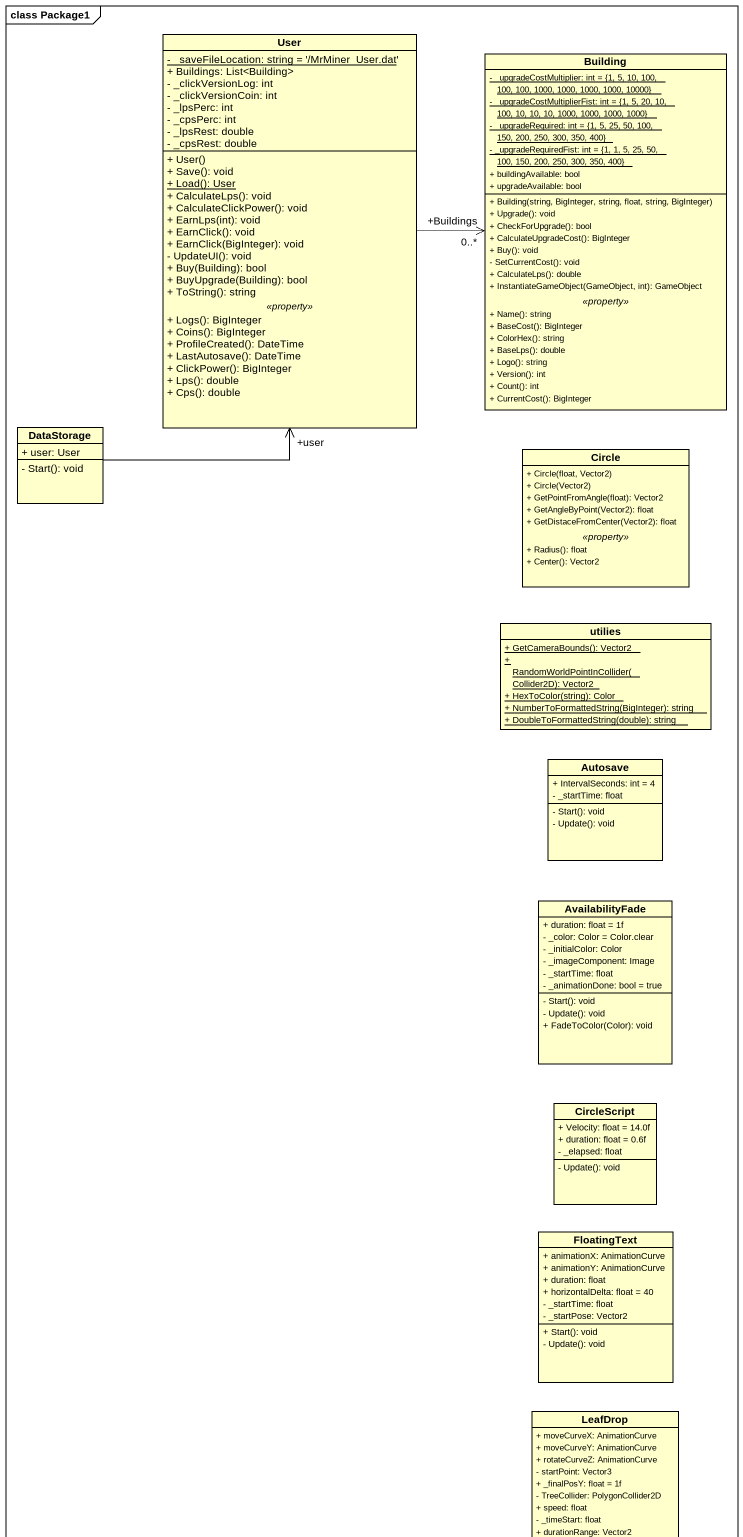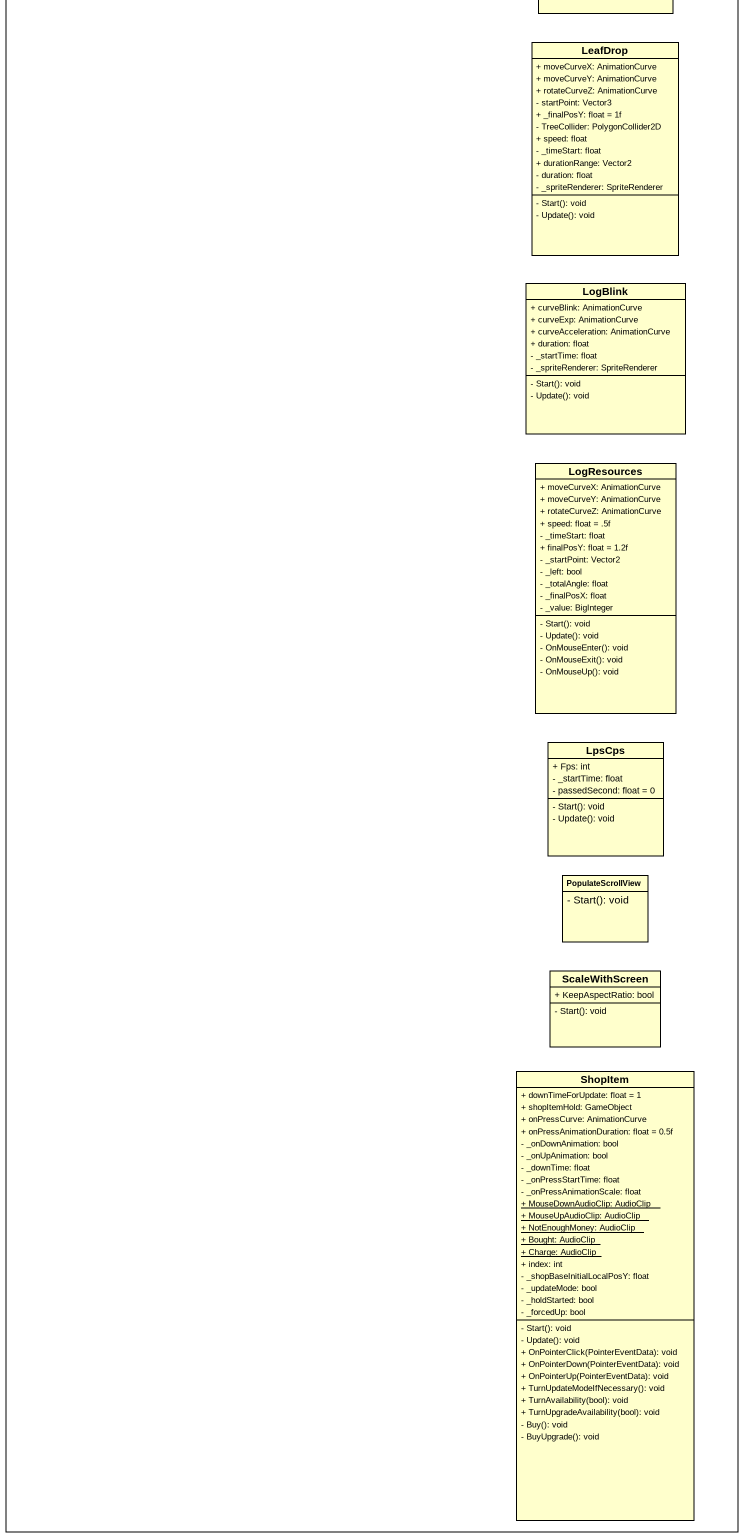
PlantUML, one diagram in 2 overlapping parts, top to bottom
@startuml
mainframe class Package1
hide circle
hide empty members
skinparam classAttributeIconSize 0
class User {
  {static} - _saveFileLocation: string = '/MrMiner_User.dat'
  + Buildings: List<Building>
  - _clickVersionLog: int
  - _clickVersionCoin: int
  - _lpsPerc: int
  - _cpsPerc: int
  - _lpsRest: double
  - _cpsRest: double
  --
  + User()
  + Save(): void
  {static} + Load(): User
  + CalculateLps(): void
  + CalculateClickPower(): void
  + EarnLps(int): void
  + EarnClick(): void
  + EarnClick(BigInteger): void
  - UpdateUI(): void
  + Buy(Building): bool
  + BuyUpgrade(Building): bool
  + ToString(): string
  .. <<property>> ..
  + Logs(): BigInteger
  + Coins(): BigInteger
  + ProfileCreated(): DateTime
  + LastAutosave(): DateTime
  + ClickPower(): BigInteger
  + Lps(): double
  + Cps(): double
}
class Building {
  {static} - _upgradeCostMultiplier: int = {1, 5, 10, 100, 100, 100, 1000, 1000, 1000, 1000, 10000}
  {static} - _upgradeCostMultiplierFist: int = {1, 5, 20, 10, 100, 10, 10, 10, 1000, 1000, 1000, 1000}
  {static} - _upgradeRequired: int = {1, 5, 25, 50, 100, 150, 200, 250, 300, 350, 400}
  {static} - _upgradeRequiredFist: int = {1, 1, 5, 25, 50, 100, 150, 200, 250, 300, 350, 400}
  + buildingAvailable: bool
  + upgradeAvailable: bool
  --
  + Building(string, BigInteger, string, float, string, BigInteger)
  + Upgrade(): void
  + CheckForUpgrade(): bool
  + CalculateUpgradeCost(): BigInteger
  + Buy(): void
  - SetCurrentCost(): void
  + CalculateLps(): double
  + InstantiateGameObject(GameObject, int): GameObject
  .. <<property>> ..
  + Name(): string
  + BaseCost(): BigInteger
  + ColorHex(): string
  + BaseLps(): double
  + Logo(): string
  + Version(): int
  + Count(): int
  + CurrentCost(): BigInteger
}
class DataStorage {
  + user: User
  - Start(): void
}
class "Circle" as Circle_ {
  + Circle(float, Vector2)
  + Circle(Vector2)
  + GetPointFromAngle(float): Vector2
  + GetAngleByPoint(Vector2): float
  + GetDistaceFromCenter(Vector2): float
  .. <<property>> ..
  + Radius(): float
  + Center(): Vector2
}
class utilies {
  {static} + GetCameraBounds(): Vector2
  {static} + RandomWorldPointInCollider(Collider2D): Vector2
  {static} + HexToColor(string): Color
  {static} + NumberToFormattedString(BigInteger): string
  {static} + DoubleToFormattedString(double): string
}
class Autosave {
  + IntervalSeconds: int = 4
  - _startTime: float
  - Start(): void
  - Update(): void
}
class AvailabilityFade {
  + duration: float = 1f
  - _color: Color = Color.clear
  - _initialColor: Color
  - _imageComponent: Image
  - _startTime: float
  - _animationDone: bool = true
  - Start(): void
  - Update(): void
  + FadeToColor(Color): void
}
class CircleScript {
  + Velocity: float = 14.0f
  + duration: float = 0.6f
  - _elapsed: float
  - Update(): void
}
class FloatingText {
  + animationX: AnimationCurve
  + animationY: AnimationCurve
  + duration: float
  + horizontalDelta: float = 40
  - _startTime: float
  - _startPose: Vector2
  + Start(): void
  - Update(): void
}
class LeafDrop {
  + moveCurveX: AnimationCurve
  + moveCurveY: AnimationCurve
  + rotateCurveZ: AnimationCurve
  - startPoint: Vector3
  + _finalPosY: float = 1f
  - TreeCollider: PolygonCollider2D
  + speed: float
  - _timeStart: float
  + durationRange: Vector2
  - duration: float
  - _spriteRenderer: SpriteRenderer
  - Start(): void
  - Update(): void
}
class LogBlink {
  + curveBlink: AnimationCurve
  + curveExp: AnimationCurve
  + curveAcceleration: AnimationCurve
  + duration: float
  - _startTime: float
  - _spriteRenderer: SpriteRenderer
  - Start(): void
  - Update(): void
}
class LogResources {
  + moveCurveX: AnimationCurve
  + moveCurveY: AnimationCurve
  + rotateCurveZ: AnimationCurve
  + speed: float = .5f
  - _timeStart: float
  + finalPosY: float = 1.2f
  - _startPoint: Vector2
  - _left: bool
  - _totalAngle: float
  - _finalPosX: float
  - _value: BigInteger
  - Start(): void
  - Update(): void
  - OnMouseEnter(): void
  - OnMouseExit(): void
  - OnMouseUp(): void
}
class LpsCps {
  + Fps: int
  - _startTime: float
  - passedSecond: float = 0
  - Start(): void
  - Update(): void
}
class PopulateScrollView {
  - Start(): void
}
class ScaleWithScreen {
  + KeepAspectRatio: bool
  - Start(): void
}
class ShopItem {
  + downTimeForUpdate: float = 1
  + shopItemHold: GameObject
  + onPressCurve: AnimationCurve
  + onPressAnimationDuration: float = 0.5f
  - _onDownAnimation: bool
  - _onUpAnimation: bool
  - _downTime: float
  - _onPressStartTime: float
  - _onPressAnimationScale: float
  {static} + MouseDownAudioClip: AudioClip
  {static} + MouseUpAudioClip: AudioClip
  {static} + NotEnoughMoney: AudioClip
  {static} + Bought: AudioClip
  {static} + Charge: AudioClip
  + index: int
  - _shopBaseInitialLocalPosY: float
  - _updateMode: bool
  - _holdStarted: bool
  - _forcedUp: bool
  - Start(): void
  - Update(): void
  + OnPointerClick(PointerEventData): void
  + OnPointerDown(PointerEventData): void
  + OnPointerUp(PointerEventData): void
  + TurnUpdateModeIfNecessary(): void
  + TurnAvailability(bool): void
  + TurnUpgradeAvailability(bool): void
  - Buy(): void
  - BuyUpgrade(): void
}
User -right-> "+Buildings\n0..*" Building
DataStorage -up-> "+user" User
@enduml
